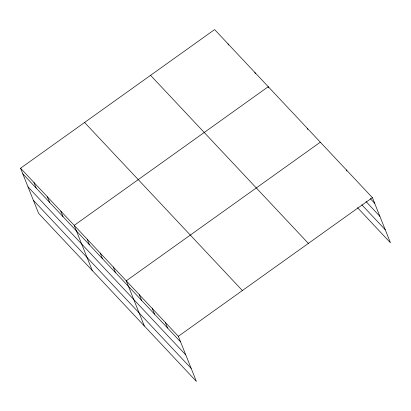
<?xml version="1.0" encoding="UTF-8"?>
<svg xmlns="http://www.w3.org/2000/svg" width="411" height="411" viewBox="0 0 411 411"><rect width="100%" height="100%" fill="white"/><g stroke="black" fill="none" stroke-linecap="round" stroke-linejoin="round"><path stroke-width="0.62" d="M20.55 168.227L178.343 336.296L196.391 381.423L38.598 213.35L20.55 168.227L214.609 29.577L372.402 197.65L390.45 242.773L357.472 207.647M320.328 142.185L126.269 280.831L144.318 325.959M178.343 336.296L372.402 197.65M370.301 198.626L374.642 203.25M365.975 201.503L379.856 216.294M361.803 204.77L385.235 229.728M150.57 75.331L308.363 243.404M84.589 122.473L242.382 290.541M22.79 173.827L180.583 341.895M28.005 186.871L185.798 354.94M33.383 200.306L191.172 368.379M346.365 169.918L346.812 171.038M307.31 128.319L307.762 129.439M268.707 87.841L268.26 86.721L74.201 225.372L92.249 270.495M254.846 72.439L255.293 73.559M228.023 43.864L228.47 44.984M165.325 322.43L167.565 328.035M152.306 308.563L154.546 314.168M139.288 294.697L141.528 300.302M113.251 266.97L115.491 272.57M100.233 253.104L102.478 258.704M87.219 239.238L89.459 244.838M60.787 211.084L63.027 216.684M47.373 196.797L49.613 202.397M33.964 182.515L36.204 188.115"/></g></svg>
